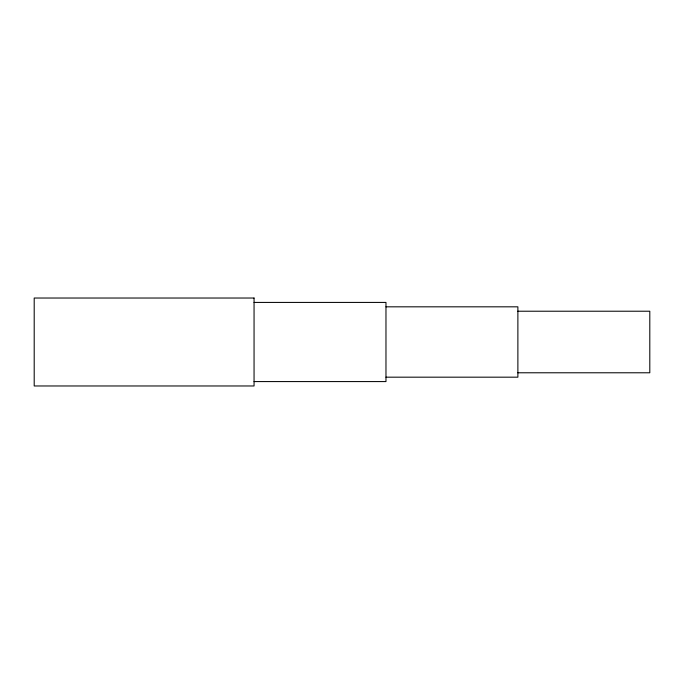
<?xml version="1.0" encoding="UTF-8"?>
<svg xmlns="http://www.w3.org/2000/svg" width="684" height="684" viewBox="0 0 684 684"><rect width="100%" height="100%" fill="white"/><g stroke="black" fill="none" stroke-linecap="round" stroke-linejoin="round"><path stroke-width="1.03" d="M254.055 302.422L385.973 302.422L385.973 381.578L254.055 381.578M385.973 306.825L517.882 306.825L517.882 377.175L385.973 377.175M517.882 311.22L649.8 311.22L649.8 372.78L517.882 372.78M254.055 298.027L34.2 298.027L34.2 385.973L254.055 385.973L254.055 298.027"/></g></svg>
